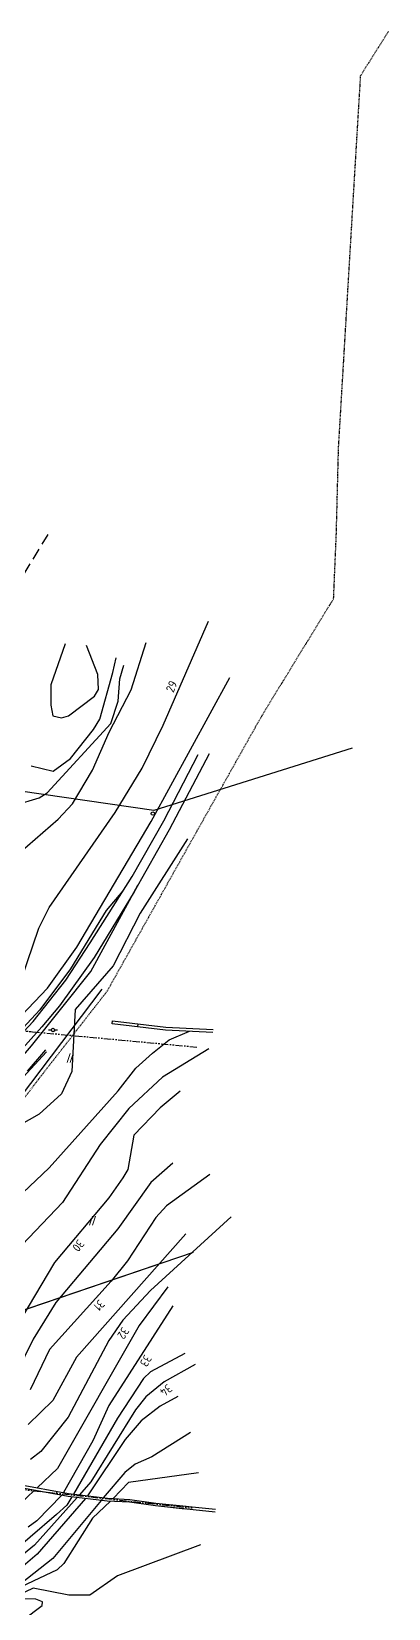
# Model space of a CAD drawing. Header units: metres. Extents: x 139929 to 143267, y 6401995 to 6404511.
# Drawn here: x 140718.6 to 140780.7, y 6402293.7 to 6402568 of the extents above; entities that cross this region are included whole.
import ezdxf
from ezdxf.enums import TextEntityAlignment as Align

# ---------------------------------------------------------------- set-up
doc = ezdxf.new("R2010")
doc.units = ezdxf.units.M
for name, pattern in [('DASHED', [0.75, 0.5, -0.25]), ('DASHED2', [3, 2, -1]), ('HIDDEN2', [0.1875, 0.125, -0.0625]), ('PHANTOM', [2.5, 1.25, -0.25, 0.25, -0.25, 0.25, -0.25])]:
    doc.linetypes.add(name, pattern=pattern)
for name, color, linetype in [('M-BEF-BELYSNINGSSTOLPE', 4, 'Continuous'), ('M-BEF-DIKE', 4, 'Dike5'), ('M-BEF-EL', 4, 'ELLEDNING'), ('M-BEF-EL-LUFT', 4, 'ELLEDNING'), ('M-BEF-MUR', 4, 'Continuous'), ('M-BEF-NIVÅKURVA-PRIMÄR-0.5M', 12, 'Continuous'), ('M-BEF-NIVÅKURVA-PRIMÄR-1.0M', 12, 'Continuous'), ('M-BEF-STOLPAR', 4, 'Continuous'), ('M-BEF-TELE', 4, 'TELELEDNING'), ('M-BEF-VA-S', 4, 'Continuous'), ('M-BEF-VA-V', 4, 'HIDDEN2'), ('M-GR-FASTIGHETSGRÄNS', 3, 'PHANTOM'), ('M-GR-RÄTTIGHETSGRÄNS', 3, 'DASHED')]:
    doc.layers.add(name, color=color, linetype=linetype)
for name, color, linetype, lineweight in [('PRI_LED_LUFTLED_ELNÄT', 249, 'Continuous', 18), ('PRI_MARKSLAG_ÄNG', 100, 'Continuous', 18), ('PRI_VATTEN_DIKE', 170, 'Continuous', 18)]:
    doc.layers.add(name, color=color, linetype=linetype, lineweight=lineweight)
doc.styles.add('ISO', font='iso.shx', dxfattribs={"height": 2.5})
doc.linetypes.add('Dike5', pattern='A,1.5,["|",Standard,S=0.5,R=75,X=0,Y=0],1e-06,["|",Standard,S=0.5,R=105,X=0,Y=0],-0.75', length=2.250001)
doc.linetypes.add('ELLEDNING', pattern='A,3,-0.5,["E",Standard,S=0.5,R=0,X=0,Y=-0.25],-0.5', length=4)
doc.linetypes.add('TELELEDNING', pattern='A,3,-0.5,["T",Standard,S=0.5,R=0,X=0,Y=-0.25],-0.5', length=4)

# ---------------------------------------------------------------- blocks, each defined once
blk = doc.blocks.new('PRI_M_ÄNG')
for points in [[(0.26, 1.56, 0), (-0.26, 0, 0)], [(0.78, 1.56, 0), (0.26, 0, 0)]]:
    blk.add_polyline3d(points)
blk = doc.blocks.new('PRI_L_ALLM')
for points in [[(-0.3, 0, 0), (-0.8, 0, 0)], [(0.8, 0, 0), (0.3, 0, 0)]]:
    blk.add_polyline3d(points)
blk.add_circle((0, 0), 0.3)
blk = doc.blocks.new('PRI_L_STAM')
blk.add_circle((0, 0), 0.3)
blk = doc.blocks.new('PRI_NIVÅ_HÖJDPKT')
at = {"color": 0, "linetype": 'Continuous', "lineweight": -3}
blk.add_circle((183, 184), 0.0005, dxfattribs=at)

msp = doc.modelspace()

# ---------------------------------------------------------------- linework, layer by layer
at = {"layer": 'M-BEF-DIKE'}
msp.add_line((140719.447, 6402393.835), (140715.181, 6402389.017), dxfattribs=at)
at = {"layer": 'M-BEF-EL', "flags": 128}
msp.add_lwpolyline([(140673.867, 6402327.175), (140670.39, 6402329.644), (140669.656, 6402329.092), (140674.608, 6402334.839), (140686.789, 6402349.233), (140693.534, 6402357.516), (140702.417, 6402369.264), (140711.622, 6402380.209), (140721.182, 6402390.503)], dxfattribs=at)
at = {"layer": 'M-BEF-EL-LUFT', "lineweight": -3}
for p, q in [((140774.371, 6402443.334, 40.256), (140739.869, 6402432.481, 38.01)), ((140739.869, 6402432.481), (140682.624, 6402440.834)), ((140654.1, 6402324.2), (140746.743, 6402355.662))]:
    msp.add_line(p, q, dxfattribs=at)
at = {"layer": 'M-BEF-MUR'}
for p, q in [((140732.62, 6402395.422, 28.747), (140732.679, 6402395.918, 28.747)), ((140732.679, 6402395.918, 28.747), (140741.94, 6402394.811, 29.059)), ((140741.897, 6402394.312, 29.059), (140732.62, 6402395.422, 28.747)), ((140737.062, 6402394.891, 28.896), (140737.121, 6402395.387, 28.897)), ((140750.147, 6402393.914, 29.386), (140741.897, 6402394.312, 29.059)), ((140741.94, 6402394.811, 29.059), (140750.2, 6402394.413, 29.386)), ((140724.957, 6402313.224, 33.309), (140716.095, 6402314.822, 32.556)), ((140716.166, 6402315.317, 32.556), (140725.032, 6402313.718, 33.309)), ((140722.958, 6402313.585, 33.139), (140723.046, 6402314.077, 33.14)), ((140725.032, 6402313.718, 33.309), (140731.804, 6402312.892, 36.464)), ((140731.76, 6402312.393, 36.464), (140724.957, 6402313.224, 33.309)), ((140730.881, 6402312.5, 36.056), (140730.942, 6402312.996, 36.062)), ((140735.618, 6402312.184, 36.919), (140731.76, 6402312.393, 36.464)), ((140731.804, 6402312.892, 36.464), (140735.666, 6402312.683, 36.919)), ((140740.177, 6402311.55, 36.862), (140735.618, 6402312.184, 36.919)), ((140735.666, 6402312.683, 36.919), (140740.237, 6402312.046, 36.862)), ((140738.838, 6402311.736, 36.879), (140738.907, 6402312.232, 36.879)), ((140750.516, 6402310.477, 36.706), (140740.177, 6402311.55, 36.862)), ((140740.237, 6402312.046, 36.862), (140750.574, 6402310.974, 36.706))]:
    msp.add_line(p, q, dxfattribs=at)
at = {"layer": 'M-BEF-MUR', "lineweight": -3}
for p, q in [((140724.957, 6402313.224), (140716.095, 6402314.822)), ((140716.166, 6402315.317), (140725.032, 6402313.718)), ((140722.958, 6402313.585), (140723.046, 6402314.077)), ((140725.032, 6402313.718), (140731.804, 6402312.892)), ((140731.76, 6402312.393), (140724.957, 6402313.224)), ((140730.881, 6402312.5), (140730.942, 6402312.996)), ((140735.618, 6402312.184), (140731.76, 6402312.393)), ((140731.804, 6402312.892), (140735.666, 6402312.683)), ((140740.177, 6402311.55), (140735.618, 6402312.184)), ((140735.666, 6402312.683), (140740.237, 6402312.046)), ((140738.838, 6402311.736), (140738.907, 6402312.232)), ((140745.301, 6402311.018), (140740.177, 6402311.55)), ((140740.237, 6402312.046), (140745.511, 6402311.499))]:
    msp.add_line(p, q, dxfattribs=at)
at = {"layer": 'M-BEF-NIVÅKURVA-PRIMÄR-0.5M', "linetype": 'Continuous', "lineweight": -3}
for p, q in [((140735.926, 6402453.494, 29.5), (140738.562, 6402461.728, 29.5)), ((140732.756, 6402456.482, 30.5), (140733.298, 6402459.047, 30.5)), ((140730.473, 6402448.371, 30.5), (140732.756, 6402456.482, 30.5)), ((140732.081, 6402446.131, 29.5), (140735.926, 6402453.494, 29.5)), ((140739.387, 6402430.58, 28.5), (140753.069, 6402455.628, 28.5)), ((140729.353, 6402446.611, 30.5), (140730.473, 6402448.371, 30.5)), ((140725.356, 6402441.519, 30.5), (140729.353, 6402446.611, 30.5)), ((140729.17, 6402439.497, 29.5), (140732.081, 6402446.131, 29.5)), ((140718.534, 6402440.25, 30.5), (140722.361, 6402439.362, 30.5)), ((140722.361, 6402439.362, 30.5), (140725.356, 6402441.519, 30.5)), ((140725.685, 6402433.673, 29.5), (140729.17, 6402439.497, 29.5)), ((140723.245, 6402430.972, 29.5), (140725.685, 6402433.673, 29.5)), ((140715.204, 6402424.025, 29.5), (140723.245, 6402430.972, 29.5)), ((140726.466, 6402408.743, 28.5), (140739.387, 6402430.58, 28.5)), ((140745.714, 6402427.558, 28.5), (140737.468, 6402414.643, 28.5)), ((140737.468, 6402414.643, 28.5), (140732.767, 6402405.482, 28.5)), ((140721.364, 6402401.589, 28.5), (140726.466, 6402408.743, 28.5)), ((140732.767, 6402405.482, 28.5), (140726.202, 6402397.863, 28.5)), ((140716.835, 6402396.825, 28.5), (140721.364, 6402401.589, 28.5)), ((140726.202, 6402397.863, 28.5), (140725.602, 6402387.104, 28.5)), ((140749.414, 6402391.021, 29.5), (140741.35, 6402386.147, 29.5)), ((140725.602, 6402387.104, 28.5), (140723.801, 6402383.241, 28.5)), ((140741.35, 6402386.147, 29.5), (140735.543, 6402380.673, 29.5)), ((140723.801, 6402383.241, 28.5), (140719.92, 6402379.714, 28.5)), ((140719.92, 6402379.714, 28.5), (140716.411, 6402377.727, 28.5)), ((140735.543, 6402380.673, 29.5), (140730.509, 6402374.424, 29.5)), ((140730.509, 6402374.424, 29.5), (140723.99, 6402364.325, 29.5)), ((140743.165, 6402371.182, 30.5), (140739.358, 6402367.783, 30.5)), ((140739.358, 6402367.783, 30.5), (140733.608, 6402359.722, 30.5)), ((140723.99, 6402364.325, 29.5), (140714.557, 6402354.457, 29.5)), ((140733.608, 6402359.722, 30.5), (140722.81, 6402346.925, 30.5)), ((140745.408, 6402358.885, 31.5), (140726.435, 6402337.4, 31.5)), ((140742.304, 6402349.665, 32.5), (140737.334, 6402342.952, 32.5)), ((140722.81, 6402346.925, 30.5), (140718.877, 6402340.544, 30.5)), ((140737.334, 6402342.952, 32.5), (140723.113, 6402318.044, 32.5)), ((140718.877, 6402340.544, 30.5), (140715.923, 6402334.5, 30.5)), ((140726.435, 6402337.4, 31.5), (140722.307, 6402329.901, 31.5)), ((140745.26, 6402338.064, 33.5), (140739.259, 6402334.893, 33.5)), ((140738.093, 6402333.693, 33.5), (140733.527, 6402326.791, 33.5)), ((140739.259, 6402334.893, 33.5), (140738.093, 6402333.693, 33.5)), ((140744.033, 6402330.597, 34.5), (140740.964, 6402328.881, 34.5)), ((140722.307, 6402329.901, 31.5), (140718.009, 6402325.74, 31.5)), ((140740.964, 6402328.881, 34.5), (140737.648, 6402326.381, 34.5)), ((140733.527, 6402326.791, 33.5), (140725.913, 6402313.611, 33.5)), ((140737.648, 6402326.381, 34.5), (140734.881, 6402323.126, 34.5)), ((140734.881, 6402323.126, 34.5), (140728.307, 6402313.319, 34.5)), ((140746.27, 6402324.309, 35.5), (140739.544, 6402320.1, 35.5)), ((140739.544, 6402320.1, 35.5), (140736.644, 6402318.829, 35.5)), ((140723.113, 6402318.044, 32.5), (140719.565, 6402314.704, 32.5)), ((140734.8, 6402317.389, 35.5), (140731.072, 6402312.981, 35.5)), ((140736.644, 6402318.829, 35.5), (140734.8, 6402317.389, 35.5)), ((140719.075, 6402314.285, 32.5), (140715.093, 6402310.485, 32.5)), ((140727.973, 6402312.856, 34.5), (140719.541, 6402303.183, 34.5)), ((140730.687, 6402312.524, 35.5), (140722.294, 6402302.433, 35.5)), ((140724.731, 6402311.689, 33.5), (140722.924, 6402310.07, 33.5)), ((140725.625, 6402313.142, 33.5), (140724.731, 6402311.689, 33.5)), ((140722.924, 6402310.07, 33.5), (140713.766, 6402302.183, 33.5)), ((140719.541, 6402303.183, 34.5), (140709.445, 6402294.551, 34.5)), ((140748.015, 6402304.798, 36.5), (140733.539, 6402299.392, 36.5)), ((140722.294, 6402302.433, 35.5), (140711.555, 6402293.982, 35.5)), ((140718.888, 6402297.234, 36.5), (140716.063, 6402295.947, 36.5)), ((140725.102, 6402296.02, 36.5), (140718.888, 6402297.234, 36.5)), ((140733.539, 6402299.392, 36.5), (140728.746, 6402296.048, 36.5)), ((140728.746, 6402296.048, 36.5), (140725.102, 6402296.02, 36.5))]:
    msp.add_line(p, q, dxfattribs=at)
at = {"layer": 'M-BEF-NIVÅKURVA-PRIMÄR-1.0M', "linetype": 'Continuous', "lineweight": -3}
for p, q in [((140741.494, 6402447.321, 29), (140749.409, 6402465.434, 29)), ((140724.437, 6402461.472, 31), (140721.923, 6402454.354, 31)), ((140730.119, 6402456.17, 31), (140728.178, 6402461.17, 31)), ((140730.234, 6402453.534, 31), (140730.119, 6402456.17, 31)), ((140733.955, 6402455.396, 30), (140734.637, 6402457.798, 30)), ((140721.923, 6402454.354, 31), (140721.932, 6402450.812, 31)), ((140729.522, 6402452.353, 31), (140730.234, 6402453.534, 31)), ((140733.667, 6402451.497, 30), (140733.955, 6402455.396, 30)), ((140721.932, 6402450.812, 31), (140722.279, 6402448.956, 31)), ((140725.042, 6402448.943, 31), (140729.522, 6402452.353, 31)), ((140732.377, 6402447.649, 30), (140733.667, 6402451.497, 30)), ((140722.279, 6402448.956, 31), (140723.785, 6402448.598, 31)), ((140723.785, 6402448.598, 31), (140725.042, 6402448.943, 31)), ((140721.294, 6402435.599, 30), (140732.377, 6402447.649, 30)), ((140737.833, 6402439.875, 29), (140741.494, 6402447.321, 29)), ((140733.163, 6402432.148, 29), (140737.833, 6402439.875, 29)), ((140715.701, 6402433.4, 30), (140719.942, 6402434.713, 30)), ((140719.942, 6402434.713, 30), (140721.294, 6402435.599, 30)), ((140721.633, 6402415.639, 29), (140733.163, 6402432.148, 29)), ((140728.896, 6402404.504, 28), (140737.089, 6402419.517, 28)), ((140734.492, 6402418.53, 28), (140731.583, 6402415.12, 28)), ((140719.858, 6402412.051, 29), (140721.633, 6402415.639, 29)), ((140731.583, 6402415.12, 28), (140725.363, 6402404.967, 28)), ((140716.855, 6402403.181, 29), (140719.858, 6402412.051, 29)), ((140718.59, 6402391.554, 28), (140728.896, 6402404.504, 28)), ((140725.363, 6402404.967, 28), (140720.018, 6402397.844, 28)), ((140720.018, 6402397.844, 28), (140701.987, 6402378.385, 28)), ((140742.536, 6402392.636, 29), (140746.082, 6402394.11, 29)), ((140705.969, 6402376.963, 28), (140718.59, 6402391.554, 28)), ((140739.645, 6402390.31, 29), (140742.536, 6402392.636, 29)), ((140733.66, 6402383.771, 29), (140736.731, 6402387.682, 29)), ((140736.731, 6402387.682, 29), (140739.645, 6402390.31, 29)), ((140733.66, 6402383.771, 29), (140721.676, 6402370.375, 29)), ((140744.472, 6402383.709, 30), (140740.951, 6402380.8, 30)), ((140740.951, 6402380.8, 30), (140736.411, 6402376.014, 30)), ((140736.411, 6402376.014, 30), (140735.33, 6402370.081, 30)), ((140721.676, 6402370.375, 29), (140717.091, 6402365.982, 29)), ((140734.494, 6402368.614, 30), (140732.045, 6402365.124, 30)), ((140735.33, 6402370.081, 30), (140734.494, 6402368.614, 30)), ((140749.599, 6402369.184, 31), (140742.043, 6402363.751, 31)), ((140732.045, 6402365.124, 30), (140722.573, 6402353.913, 30)), ((140742.043, 6402363.751, 31), (140740.222, 6402361.74, 31)), ((140740.222, 6402361.74, 31), (140735.277, 6402354.18, 31)), ((140753.333, 6402361.842, 32), (140739.264, 6402349.015, 32)), ((140722.573, 6402353.913, 30), (140716.886, 6402344.336, 30)), ((140735.277, 6402354.18, 31), (140732.44, 6402350.65, 31)), ((140732.44, 6402350.65, 31), (140721.692, 6402338.759, 31)), ((140739.264, 6402349.015, 32), (140734.45, 6402343.851, 32)), ((140743.16, 6402346.329, 33), (140732.021, 6402329.041, 33)), ((140734.45, 6402343.851, 32), (140732.061, 6402340.323, 32)), ((140721.692, 6402338.759, 31), (140718.325, 6402331.72, 31)), ((140732.061, 6402340.323, 32), (140724.949, 6402327.002, 32)), ((140747.056, 6402336.146, 34), (140741.678, 6402333.152, 34)), ((140741.678, 6402333.152, 34), (140738.457, 6402330.531, 34)), ((140738.457, 6402330.531, 34), (140736.678, 6402328.275, 34)), ((140736.678, 6402328.275, 34), (140728.929, 6402315.757, 34)), ((140732.021, 6402329.041, 33), (140729.258, 6402322.898, 33)), ((140724.949, 6402327.002, 32), (140720.184, 6402321.001, 32)), ((140729.258, 6402322.898, 33), (140724.161, 6402313.875, 33)), ((140720.184, 6402321.001, 32), (140718.394, 6402319.653, 32)), ((140747.613, 6402317.309, 36), (140735.471, 6402315.619, 36)), ((140728.929, 6402315.757, 34), (140726.909, 6402313.489, 34)), ((140735.471, 6402315.619, 36), (140732.772, 6402312.84, 36)), ((140726.504, 6402313.035, 34), (140719.086, 6402304.706, 34)), ((140723.833, 6402313.427, 33), (140719.53, 6402308.982, 33)), ((140732.303, 6402312.364, 36), (140729.185, 6402309.447, 36)), ((140719.53, 6402308.982, 33), (140717.999, 6402307.878, 33)), ((140729.185, 6402309.447, 36), (140724.215, 6402301.562, 36)), ((140719.086, 6402304.706, 34), (140711.501, 6402298.514, 34)), ((140723.055, 6402300.439, 36), (140716.778, 6402297.475, 36)), ((140724.215, 6402301.562, 36), (140723.055, 6402300.439, 36)), ((140719.336, 6402295.327, 37), (140717.395, 6402295.377, 37)), ((140720.496, 6402294.866, 37), (140719.336, 6402295.327, 37)), ((140720.457, 6402294.239, 37), (140720.496, 6402294.866, 37)), ((140717.106, 6402291.74, 37), (140720.457, 6402294.239, 37))]:
    msp.add_line(p, q, dxfattribs=at)
at = {"layer": 'M-BEF-TELE', "linetype": 'Continuous'}
msp.add_line((140721.003, 6402390.847), (140717.835, 6402387.177), dxfattribs=at)
at = {"layer": 'M-BEF-VA-S'}
msp.add_polyline3d([(140730.845, 6402401.45, 25.94), (140704.304, 6402366.494, 25.68)], dxfattribs=at)
at = {"layer": 'M-BEF-VA-V'}
msp.add_polyline3d([(140626.85, 6402271.456, 0), (140634.792, 6402282.978, 0), (140641.596, 6402292.423, 0), (140648.21, 6402301.388, 0), (140651.466, 6402305.372, 0), (140654.024, 6402308.5, 0), (140672.227, 6402329.215, 0), (140673.751, 6402330.601, 0), (140704.762, 6402365.886, 0), (140719.812, 6402385.776, 0), (140731.749, 6402401.079, 0), (140745.841, 6402426.178, 0), (140746.326, 6402427.04, 0), (140758.698, 6402449.03, 0), (140771.155, 6402469.343, 0), (140771.632, 6402480.661, 0), (140772.009, 6402495.506, 0), (140774.936, 6402544.847, 0), (140775.864, 6402560.322, 0), (140780.7, 6402567.968, 0)], dxfattribs=at)
at = {"layer": 'M-GR-FASTIGHETSGRÄNS'}
for p, q in [((140719.409, 6402393.907), (140628.023, 6402402.407)), ((140747.365, 6402391.307), (140652.441, 6402400.136)), ((140699.072, 6402316.366), (140745.433, 6402311.32)), ((140699.072, 6402316.366), (140746.541, 6402311.199))]:
    msp.add_line(p, q, dxfattribs=at)
at = {"layer": 'M-GR-RÄTTIGHETSGRÄNS', "color": 1, "linetype": 'DASHED2', "lineweight": -3}
msp.add_line((140721.398, 6402480.509), (140671.828, 6402398.156), dxfattribs=at)
at = {"layer": 'PRI_LED_LUFTLED_ELNÄT', "lineweight": -3}
msp.add_line((140654.1, 6402324.2), (140740.438, 6402353.521), dxfattribs=at)
at = {"layer": 'PRI_VATTEN_DIKE', "color": 1, "linetype": 'Continuous', "lineweight": -3}
for p, q in [((140741.593, 6402430.7, 27.689), (140747.558, 6402442.215, 27.789)), ((140749.481, 6402442.343, 27.678), (140742.514, 6402429.121, 27.664)), ((140736.07, 6402421.028, 27.718), (140741.593, 6402430.7, 27.689)), ((140742.514, 6402429.121, 27.664), (140736.42, 6402418.332, 27.664)), ((140728.772, 6402409.475, 27.775), (140736.07, 6402421.028, 27.718)), ((140736.42, 6402418.332, 27.664), (140729.466, 6402406.936, 27.678)), ((140729.466, 6402406.936, 27.678), (140723.48, 6402398.53, 27.678)), ((140724.578, 6402403.016, 27.76), (140728.772, 6402409.475, 27.775)), ((140718.846, 6402395.803, 27.817), (140724.578, 6402403.016, 27.76)), ((140723.48, 6402398.53, 27.678), (140720.384, 6402394.893, 27.678)), ((140713.204, 6402389.718, 27.831), (140718.846, 6402395.803, 27.817)), ((140720.384, 6402394.893, 27.678), (140715.181, 6402389.017, 27.678))]:
    msp.add_line(p, q, dxfattribs=at)

# ---------------------------------------------------------------- block references
at = {"layer": 'M-BEF-BELYSNINGSSTOLPE'}
msp.add_blockref('PRI_L_ALLM', (140722.331, 6402394.316, 28.443), dxfattribs=at)
at = {"layer": 'M-BEF-NIVÅKURVA-PRIMÄR-1.0M', "color": 1, "linetype": 'Continuous', "lineweight": -3, "xscale": 0.001, "yscale": 0.001, "zscale": 0.001}
for p in [(140726.374, 6402358.298, 30), (140730.041, 6402347.862, 31), (140734.007, 6402343.02, 32), (140737.914, 6402338.224, 33)]:
    msp.add_blockref('PRI_NIVÅ_HÖJDPKT', p, dxfattribs=at)
at = {"layer": 'M-BEF-STOLPAR', "lineweight": -3, "rotation": 111.0449149977438}
msp.add_blockref('PRI_L_STAM', (140739.687, 6402431.965, 28.613), dxfattribs=at)
at = {"layer": 'PRI_MARKSLAG_ÄNG', "color": 1, "linetype": 'Continuous', "lineweight": -3}
for p in [(140725.039, 6402388.696, 28.505), (140728.945, 6402360.361, 30.182)]:
    msp.add_blockref('PRI_M_ÄNG', p, dxfattribs=at)
at = {"layer": 'PRI_MARKSLAG_ÄNG', "lineweight": -3}
msp.add_blockref('PRI_M_ÄNG', (140728.945, 6402360.361, 30.182), dxfattribs=at)

# ---------------------------------------------------------------- texts
at = {"layer": 'M-BEF-NIVÅKURVA-PRIMÄR-1.0M', "style": 'ISO'}
for s, rotation, p in [('29', 66.807, (140743.68, 6402452.712)), ('30', 231.25499, (140726.374, 6402358.298)), ('31', 226.50301, (140730.041, 6402347.862)), ('32', 238.24801, (140734.007, 6402343.02)), ('33', 239.391, (140737.914, 6402338.224)), ('34', 220.37401, (140741.962, 6402333.2))]:
    msp.add_text(s, height=1.5, rotation=rotation, dxfattribs=at).set_placement(p, align=Align.BOTTOM_LEFT)

doc.saveas('drawing.dxf')
